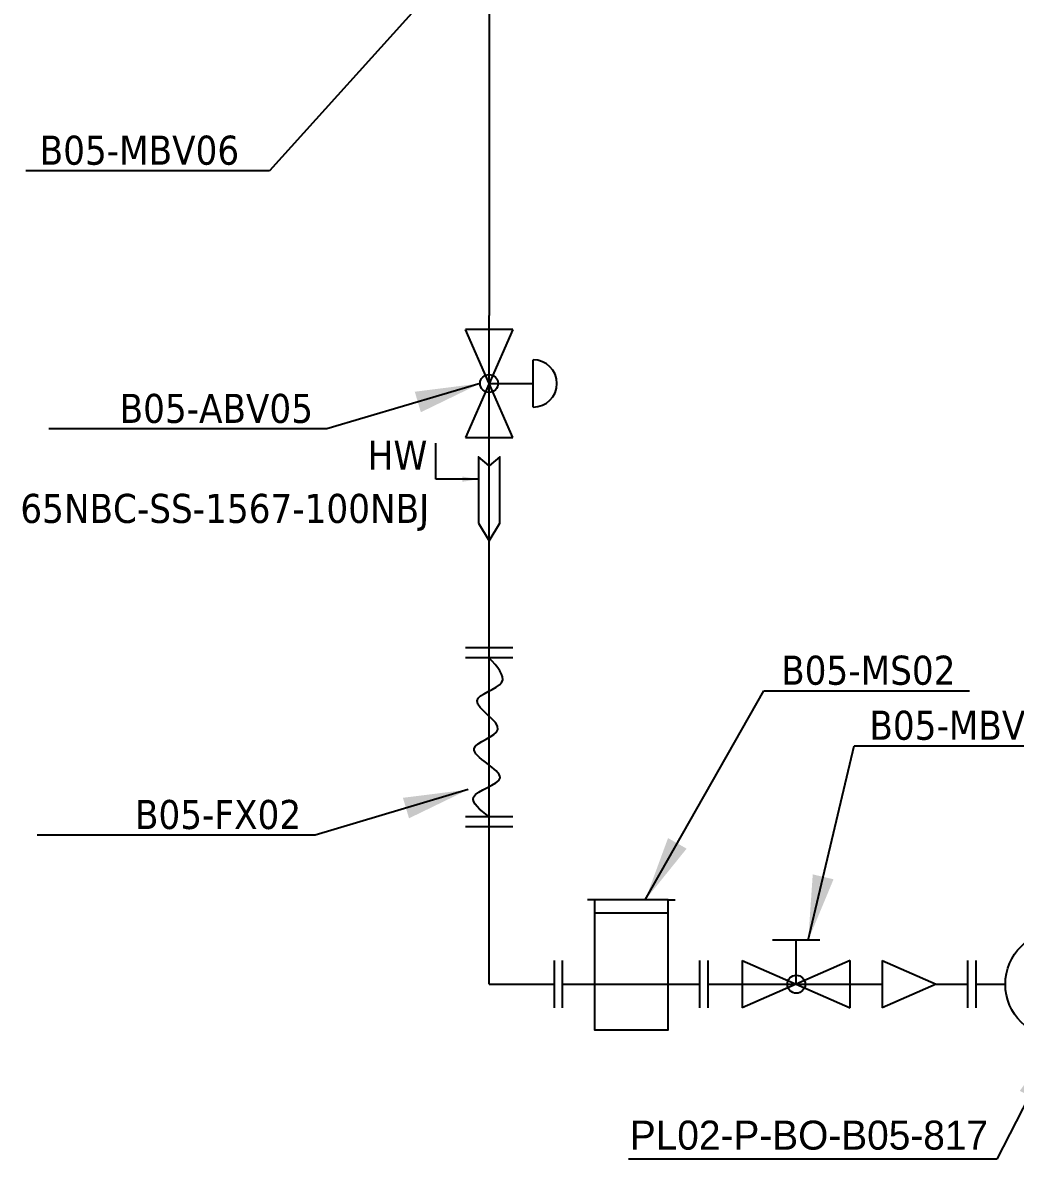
# Model space of a CAD drawing. Header units: millimetres. Extents: x -6314 to 11113, y -129 to 3675.
# Drawn here: x -4264.2 to -3882.4, y 1117.6 to 1554.6 of the extents above; entities that cross this region are included whole.
import ezdxf

# ---------------------------------------------------------------- set-up
doc = ezdxf.new("R2010")
doc.units = ezdxf.units.MM
doc.layers.add('Equipment', color=123, linetype='Continuous')
doc.layers.add('HW LINE', color=1, linetype='Continuous')
doc.dimstyles.new('ISO-25', dxfattribs={"dimtxt": 2.5, "dimasz": 2.5, "dimexe": 1.25, "dimexo": 0.625, "dimtad": 1, "dimtxsty": 'Standard', "dimcen": 2.5, "dimadec": 0, "dimazin": 0, "dimtfac": 1, "dimtmove": 0, "dimatfit": 3, "dimfxl": 1, "dimarcsym": 0})

msp = doc.modelspace()

# ---------------------------------------------------------------- linework, layer by layer
for p, q in [((-4084.8, 1279.74), (-4084.8, 1442.08)), ((-4084.8, 1184.91), (-4084.8, 1279.74)), ((-4084.8, 1184.91), (-4059.68, 1184.91)), ((-4000.56, 1184.91), (-3933.67, 1184.91)), ((-3912.88, 1184.91), (-3900.66, 1184.91))]:
    msp.add_line(p, q)
at = {"linetype": 'Continuous', "lineweight": -3}
for p, q in [((-4075.67, 1395.13), (-4093.92, 1436.72)), ((-4075.67, 1436.72), (-4093.92, 1395.13)), ((-4075.67, 1436.72), (-4093.92, 1436.72)), ((-4067.83, 1406.82), (-4067.83, 1425.02)), ((-4084.8, 1415.92), (-4067.83, 1415.92)), ((-4093.92, 1395.13), (-4075.67, 1395.13)), ((-4075.67, 1314.2), (-4093.92, 1314.2)), ((-4075.67, 1310.4), (-4093.92, 1310.4)), ((-4075.67, 1249.28), (-4093.92, 1249.28)), ((-4075.67, 1245.48), (-4093.92, 1245.48)), ((-3957.57, 1201.87), (-3975.77, 1201.87)), ((-3966.67, 1184.91), (-3966.67, 1201.87)), ((-4059.68, 1175.78), (-4059.68, 1194.03)), ((-4000.56, 1175.78), (-4000.56, 1194.03)), ((-3945.88, 1194.03), (-3987.46, 1175.78)), ((-3987.46, 1194.03), (-3945.88, 1175.78)), ((-3987.46, 1194.03), (-3987.46, 1175.78)), ((-3945.88, 1175.78), (-3945.88, 1194.03)), ((-3933.67, 1194.03), (-3912.88, 1184.91)), ((-3933.67, 1194.03), (-3933.67, 1175.78)), ((-3900.66, 1175.78), (-3900.66, 1194.03)), ((-3912.88, 1184.91), (-3933.67, 1175.78))]:
    msp.add_line(p, q, dxfattribs=at)
for points in [[(-4084.8, 1677.19), (-4084.8, 1531.89)], [(-4084.8, 1531.89), (-4084.8, 1442.08), (-4084.8, 1442.08)]]:
    msp.add_lwpolyline(points)
for centre in [(-4084.8, 1415.92), (-3966.67, 1184.91)]:
    msp.add_circle(centre, 3.45)
msp.add_arc((-4067.83, 1415.92), 9.1, 270, 90, dxfattribs=at)
msp.add_spline([(-4084.8, 1249.28), (-4090.8, 1256.81), (-4080.6, 1264.25), (-4090.56, 1275.56), (-4081.4, 1282.87), (-4089.45, 1293.87), (-4079.9, 1301.04), (-4084.8, 1310.4)], degree=3)
at = {"layer": 'Equipment', "lineweight": -3}
for p, q in [((-4044.29, 1217.33), (-4046.99, 1217.33)), ((-4015.94, 1217.33), (-4013.24, 1217.33)), ((-4015.94, 1212.2), (-4044.29, 1212.2)), ((-4056.51, 1175.78), (-4056.51, 1194.03)), ((-4003.72, 1175.78), (-4003.72, 1194.03))]:
    msp.add_line(p, q, dxfattribs=at)
at = {"layer": 'Equipment'}
for p, q in [((-3897.49, 1175.78), (-3897.49, 1194.03)), ((-4056.51, 1184.91), (-4003.72, 1184.91)), ((-3897.49, 1184.91), (-3886.23, 1184.91))]:
    msp.add_line(p, q, dxfattribs=at)
at = {"layer": 'Equipment', "lineweight": -3}
msp.add_lwpolyline([(-4015.94, 1217.33), (-4044.29, 1217.33), (-4044.29, 1167.43), (-4015.94, 1167.43)], close=True, dxfattribs=at)
at = {"layer": 'Equipment'}
msp.add_circle((-3865.63, 1184.91), 20.6, dxfattribs=at)
at = {"layer": 'HW LINE'}
msp.add_lwpolyline([(-4088.89, 1362.25), (-4084.8, 1355.37), (-4080.71, 1362.25), (-4080.71, 1387.65), (-4084.8, 1384.21), (-4088.89, 1387.65), (-4088.89, 1362.25)], close=True, dxfattribs=at)

# ---------------------------------------------------------------- texts
at = {"char_height": 11.1664, "width": 777.1843}
for s, insert, attachment_point in [('{\\fTahoma|b0|i0|c0|p34;B05-MBV06}', (-4257.67, 1511.22), 1), ('{\\fTahoma|b0|i0|c0|p34;B05-ABV05}', (-4152.54, 1411.93), 3), ('{\\fTahoma|b0|i0|c0|p34;HW}', (-4108.56, 1393.93), 3), ('\\pxt9;{\\fTahoma|b0|i0|c0|p34;65NBC-SS-1567-100NBJ}', (-4265.11, 1373.47), 1), ('{\\fTahoma|b0|i0|c0|p34;B05-MS02}', (-3905.41, 1311.25), 3), ('{\\fTahoma|b0|i0|c0|p34;B05-MBV06}', (-3861.78, 1290.09), 3), ('{\\fTahoma|b0|i0|c0|p34;B05-FX02}', (-4157.1, 1255.77), 3), ('PL02-P-BO-B05-817', (-3892.89, 1132.46), 3)]:
    msp.add_mtext(s, dxfattribs=dict(at, insert=insert, attachment_point=attachment_point))

# ---------------------------------------------------------------- leaders
at = {"linetype": 'Continuous', "lineweight": -3}
for points in [[(-4093.92, 1581.22), (-4169.32, 1497.72), (-4263.03, 1497.72)], [(-4088.25, 1415.92), (-4147.18, 1398.43), (-4254.11, 1398.43)], [(-4024.73, 1217.33), (-3979.13, 1297.75), (-3900.05, 1297.75)], [(-3962.04, 1201.87), (-3944.44, 1276.59), (-3858.61, 1276.59)], [(-4092.81, 1259.76), (-4151.74, 1242.27), (-4258.67, 1242.27)], [(-3865.63, 1164.31), (-3889.51, 1117.6), (-4031.16, 1117.6)]]:
    msp.add_leader(points, dimstyle='ISO-25', override={"dimscale": 10, "dimtad": 0}, dxfattribs=at)
at = {"layer": 'HW LINE'}
msp.add_leader([(-4088.89, 1379.13), (-4105.34, 1379.13), (-4105.34, 1392.96)], dimstyle='ISO-25', override={"dimscale": 2.5, "dimgap": 0.625, "dimtad": 0}, dxfattribs=at)

doc.saveas('drawing.dxf')
